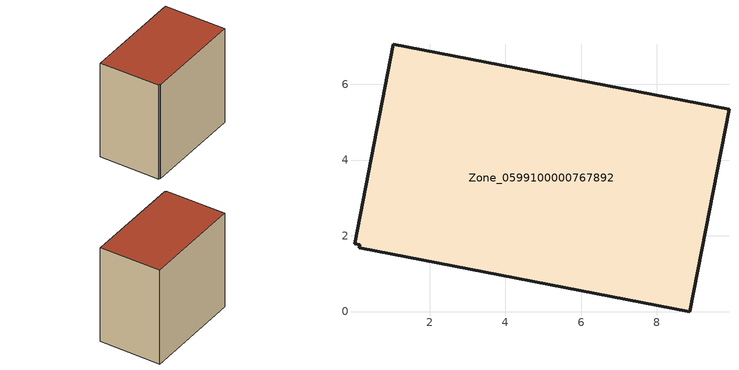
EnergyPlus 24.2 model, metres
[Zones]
Zone_0599100000767892
 floor ground (C_G): 1.03,7.05 9.9,5.34 8.87,0 0.14,1.69 0.15,1.76 0.01,1.79 z0
 wall outside (C_F): 8.87,0 9.9,5.34 1.03,7.05 0.01,1.79 0.15,1.76 0.14,1.69 8.87,0 z0:8.72
 roof outside (C_R): 9.9,5.34 1.03,7.05 0.01,1.79 0.15,1.76 0.14,1.69 8.87,0 z8.72
[BUILDING]
Pand.0599100000767892: North Axis=0; Terrain=City; Loads Convergence Tolerance Value=0.04; Temperature Convergence Tolerance Value=0.4; Solar Distribution=FullExterior; Maximum Number of Warmup Days=25; Minimum Number of Warmup Days=1
[Site:Location]
Rotterdam.The.Hague.AP_ZH_NLD Design_Conditions: Latitude=51.96; Longitude=4.45; Time Zone=1; Elevation=-4.5
[SITE:GROUNDTEMPERATURE:BUILDINGSURFACE]
18, 18, 18, 18, 18, 18, 18, 18, 18, 18, 18, 18
[MATERIAL] Thermal Absorptance=0.9; Solar Absorptance=0.7; Visible Absorptance=0.7
Name | Roughness | Thickness | Conductivity | Density | Specific Heat
G.TI.2006-2014 | MediumSmooth | 0.15 | 0.06 | 540 | 1210
F.TI.2006-2014 | Rough | 0.3 | 0.12 | 1920 | 840
R.TI.2006-2014 | MediumRough | 0.2 | 0.08 | 1500 | 1000
[CONSTRUCTION]
C_G: G.TI.2006-2014
C_F: F.TI.2006-2014
C_R: R.TI.2006-2014
[ZONE]
Zone_0599100000767892: Type=1; Multiplier=1; Ceiling Height=Autocalculate; Volume=Autocalculate; Floor Area=autocalculate; Part of Total Floor Area=Yes
[ZONEINFILTRATION:DESIGNFLOWRATE]
Infil_Zone_0599100000767892: Zone or ZoneList or Space or SpaceList=Zone_0599100000767892; Schedule=AlwaysOn; Design Flow Rate Calculation Method=Flow/Area; Flow Rate per Floor Area=0.0015; Constant Term Coefficient=1; Temperature Term Coefficient=0; Velocity Term Coefficient=0; Velocity Squared Term Coefficient=0
[HVACTEMPLATE:ZONE:IDEALLOADSAIRSYSTEM]
Zone_0599100000767892: Maximum Heating Supply Air Temperature=50; Minimum Cooling Supply Air Temperature=13; Maximum Heating Supply Air Humidity Ratio=0.0156; Minimum Cooling Supply Air Humidity Ratio=0.0077; Heating Limit=NoLimit; Cooling Limit=NoLimit; Dehumidification Control Type=ConstantSensibleHeatRatio; Cooling Sensible Heat Ratio=0.7; Dehumidification Setpoint=60; Humidification Control Type=None; Humidification Setpoint=30; Outdoor Air Method=None; Outdoor Air Flow Rate per Person=0.00944; Outdoor Air Flow Rate per Zone Floor Area=0; Outdoor Air Flow Rate per Zone=0; Demand Controlled Ventilation Type=None; Outdoor Air Economizer Type=NoEconomizer; Heat Recovery Type=None; Sensible Heat Recovery Effectiveness=0.7; Latent Heat Recovery Effectiveness=0.65
[ZONECONTROL:THERMOSTAT]
ThermostatControl_Zone_0599100000767892: Zone or ZoneList=Zone_0599100000767892; Control Type Schedule=DualSetpointControlType; Control 1=Thermostat_Zone_0599100000767892; Temperature Difference Between Cutout And Setpoint=0
[THERMOSTATSETPOINT:DUALSETPOINT]
Thermostat_Zone_0599100000767892: Heating Setpoint Temperature Schedule=HeatingSetpoint_Zone_0599100000767892; Cooling Setpoint Temperature Schedule=CoolingSetpoint_Zone_0599100000767892
[SCHEDULE:COMPACT]
HeatingSetpoint_Zone_0599100000767892: Through: 12/31, For: AllDays, Until: 24:00, 21
CoolingSetpoint_Zone_0599100000767892: Through: 12/31, For: AllDays, Until: 24:00, 24
DualSetpointControlType: Through: 12/31, For: AllDays, Until: 24:00, 4
AlwaysOn: Through: 12/31, For: AllDays, Until: 24:00, 1
